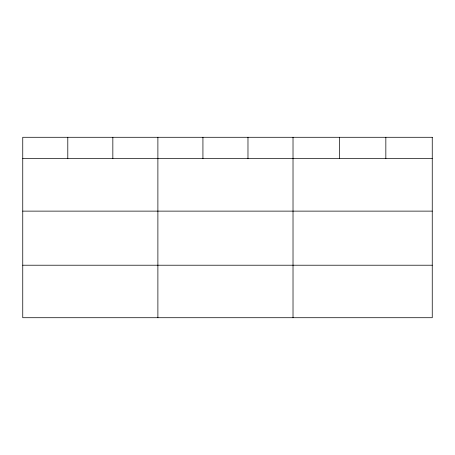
<?xml version="1.0" encoding="UTF-8"?>
<svg xmlns="http://www.w3.org/2000/svg" width="455" height="455" viewBox="0 0 455 455"><rect width="100%" height="100%" fill="white"/><g stroke="black" fill="none" stroke-linecap="round" stroke-linejoin="round"><path stroke-width="0.68" d="M22.75 158.63L432.25 158.63M22.75 211.126L432.25 211.126M22.75 265.214L432.25 265.214M385.84 137.285L385.84 158.63M339.43 137.285L339.43 158.63M293.02 137.285L293.02 317.715M247.975 137.285L247.975 158.63M202.93 137.285L202.93 158.63M157.885 137.285L157.885 317.715M112.84 137.285L112.84 158.63M67.795 137.285L67.795 158.63M432.25 137.285L22.75 137.285L22.75 317.715L432.25 317.715L432.25 137.285"/></g></svg>
